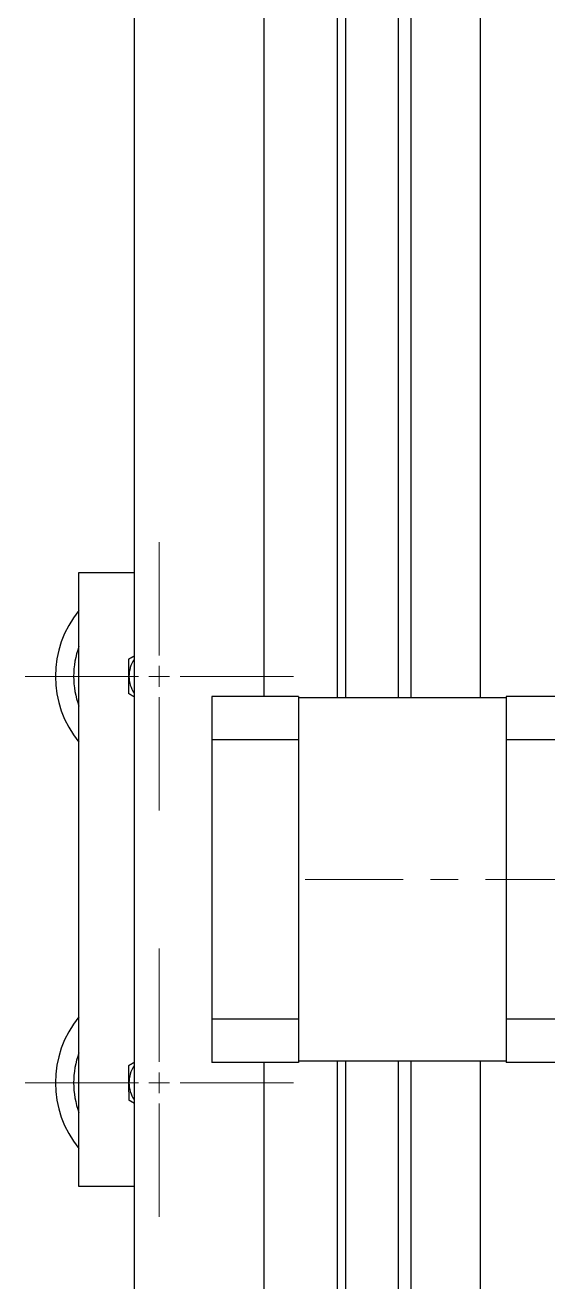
# Model space of a CAD drawing. Header units: millimetres. Extents: x 587 to 10361, y -8386 to 1488.
# Drawn here: x 8772 to 8832.4, y -4940 to -4794.7 of the extents above; entities that cross this region are included whole.
import ezdxf

# ---------------------------------------------------------------- set-up
doc = ezdxf.new("R2010")
doc.units = ezdxf.units.MM
doc.linetypes.add('ACAD_ISO10W100', pattern=[18, 12, -3, 0, -3])
doc.linetypes.add('CENTER2', pattern=[28.575, 19.05, -3.175, 3.175, -3.175])
doc.layers.add('Gruba', color=7, linetype='Continuous', lineweight=30)
doc.layers.add('Symetria', color=210, linetype='ACAD_ISO10W100', lineweight=0)

# ---------------------------------------------------------------- blocks, each defined once
blk = doc.blocks.new('*U356')
at = {"layer": 'Symetria', "color": 0, "linetype": 'CENTER2', "transparency": 16777216}
for p, q in [((0, 2.4), (0, 15.5)), ((-15.5, 0), (-2.4, 0)), ((2.4, 0), (15.5, 0)), ((0, -15.5), (0, -2.4))]:
    blk.add_line(p, q, dxfattribs=at)
at = {"layer": 'Symetria', "color": 0, "linetype": 'Continuous', "transparency": 16777216}
for p, q in [((-1.2, 0), (1.2, 0)), ((0, -1.2), (0, 1.2))]:
    blk.add_line(p, q, dxfattribs=at)
blk = doc.blocks.new('*U357')
at = {"layer": 'Symetria', "color": 0, "linetype": 'CENTER2', "transparency": 16777216}
for p, q in [((0, 2.4), (0, 15.5)), ((-15.5, 0), (-2.4, 0)), ((2.4, 0), (15.5, 0)), ((0, -15.5), (0, -2.4))]:
    blk.add_line(p, q, dxfattribs=at)
at = {"layer": 'Symetria', "color": 0, "linetype": 'Continuous', "transparency": 16777216}
for p, q in [((-1.2, 0), (1.2, 0)), ((0, -1.2), (0, 1.2))]:
    blk.add_line(p, q, dxfattribs=at)
blk = doc.blocks.new('*U359')
at = {"layer": 'Symetria', "color": 0, "linetype": 'CENTER2', "transparency": 16777216}
blk.add_line((4.242, 0), (-64.242, 0), dxfattribs=at)

msp = doc.modelspace()

# ---------------------------------------------------------------- linework, layer by layer
at = {"layer": 'Gruba'}
for p, q in [((8784.589, -4743.474), (8784.589, -5041.474)), ((8799.589, -4745.474), (8799.589, -4872.324)), ((8824.589, -4745.474), (8824.589, -4872.474)), ((8816.614, -4872.474), (8816.614, -4758.949)), ((8808.064, -4759.449), (8808.064, -4872.474)), ((8809.064, -4872.474), (8809.064, -4760.449)), ((8815.114, -4760.449), (8815.114, -4872.474)), ((8778.223, -4857.991), (8784.589, -4857.991)), ((8778.223, -4928.958), (8778.223, -4857.991)), ((8803.589, -4872.324), (8793.589, -4872.324)), ((8793.589, -4872.324), (8793.589, -4877.324)), ((8803.589, -4872.324), (8803.589, -4877.324)), ((8827.589, -4872.324), (8827.589, -4877.324)), ((8837.589, -4872.324), (8827.589, -4872.324)), ((8827.589, -4872.474), (8803.589, -4872.474)), ((8803.589, -4877.324), (8793.589, -4877.324)), ((8793.589, -4877.324), (8793.589, -4909.624)), ((8803.589, -4877.324), (8803.589, -4909.624)), ((8827.589, -4877.324), (8827.589, -4909.624)), ((8837.589, -4877.324), (8827.589, -4877.324)), ((8803.589, -4909.624), (8793.589, -4909.624)), ((8793.589, -4909.624), (8793.589, -4914.624)), ((8803.589, -4909.624), (8803.589, -4914.624)), ((8827.589, -4909.624), (8827.589, -4914.624)), ((8837.589, -4909.624), (8827.589, -4909.624)), ((8827.589, -4914.474), (8803.589, -4914.474)), ((8808.064, -4914.474), (8808.064, -5027.499)), ((8809.064, -5026.499), (8809.064, -4914.474)), ((8815.114, -4914.474), (8815.114, -5026.499)), ((8816.614, -5027.999), (8816.614, -4914.474)), ((8824.589, -4914.474), (8824.589, -5041.474)), ((8803.589, -4914.624), (8793.589, -4914.624)), ((8799.589, -4914.624), (8799.589, -5041.474)), ((8837.589, -4914.624), (8827.589, -4914.624)), ((8784.589, -4928.958), (8778.223, -4928.958))]:
    msp.add_line(p, q, dxfattribs=at)
for centre, radius, start, end in [((8787.5, -4869.991), 12, 140.63272, 219.36728), ((8787.5, -4869.991), 9.9, 159.5678, 200.4322), ((8787.5, -4869.991), 3.5, 146.27524, 180.06535), ((8787.5, -4869.991), 3.5, 180.06535, 213.72476), ((8787.5, -4916.958), 12, 140.63272, 219.36728), ((8787.5, -4916.958), 9.9, 159.5678, 200.4322), ((8787.5, -4916.958), 3.5, 146.27524, 180.11546), ((8787.5, -4916.958), 3.5, 180.11546, 213.72476)]:
    msp.add_arc(centre, radius, start, end, dxfattribs=at)
for points, weights in [([(8783.997, -4867.974), (8784.304, -4867.797), (8784.589, -4867.632)], [1, 1.01211684246, 1.01649723628]), ([(8784, -4869.995), (8783.999, -4869.057), (8783.997, -4867.974)], [1, 1.0379548493, 1]), ([(8784.002, -4872.016), (8784.001, -4870.933), (8784, -4869.995)], [1, 1.0379548493, 1]), ([(8784.589, -4872.354), (8784.306, -4872.191), (8784.002, -4872.016)], [1.01641334095, 1.01200177377, 1]), ([(8783.996, -4914.944), (8784.303, -4914.766), (8784.589, -4914.6)], [1, 1.01216098381, 1.01652904893]), ([(8784, -4916.965), (8783.998, -4916.027), (8783.996, -4914.944)], [1, 1.0379548493, 1]), ([(8784.004, -4918.986), (8784.002, -4917.903), (8784, -4916.965)], [1, 1.0379548493, 1]), ([(8784.589, -4919.322), (8784.307, -4919.16), (8784.004, -4918.986)], [1.01638081011, 1.01195766278, 1])]:
    msp.add_rational_spline(points, weights, degree=2, dxfattribs=at)

# ---------------------------------------------------------------- block references
at = {"layer": 'Symetria', "linetype": 'CENTER2'}
for name, p in [('*U356', (8787.5, -4869.991)), ('*U359', (8868.589, -4893.474)), ('*U357', (8787.5, -4916.958))]:
    msp.add_blockref(name, p, dxfattribs=at)

doc.saveas('drawing.dxf')
